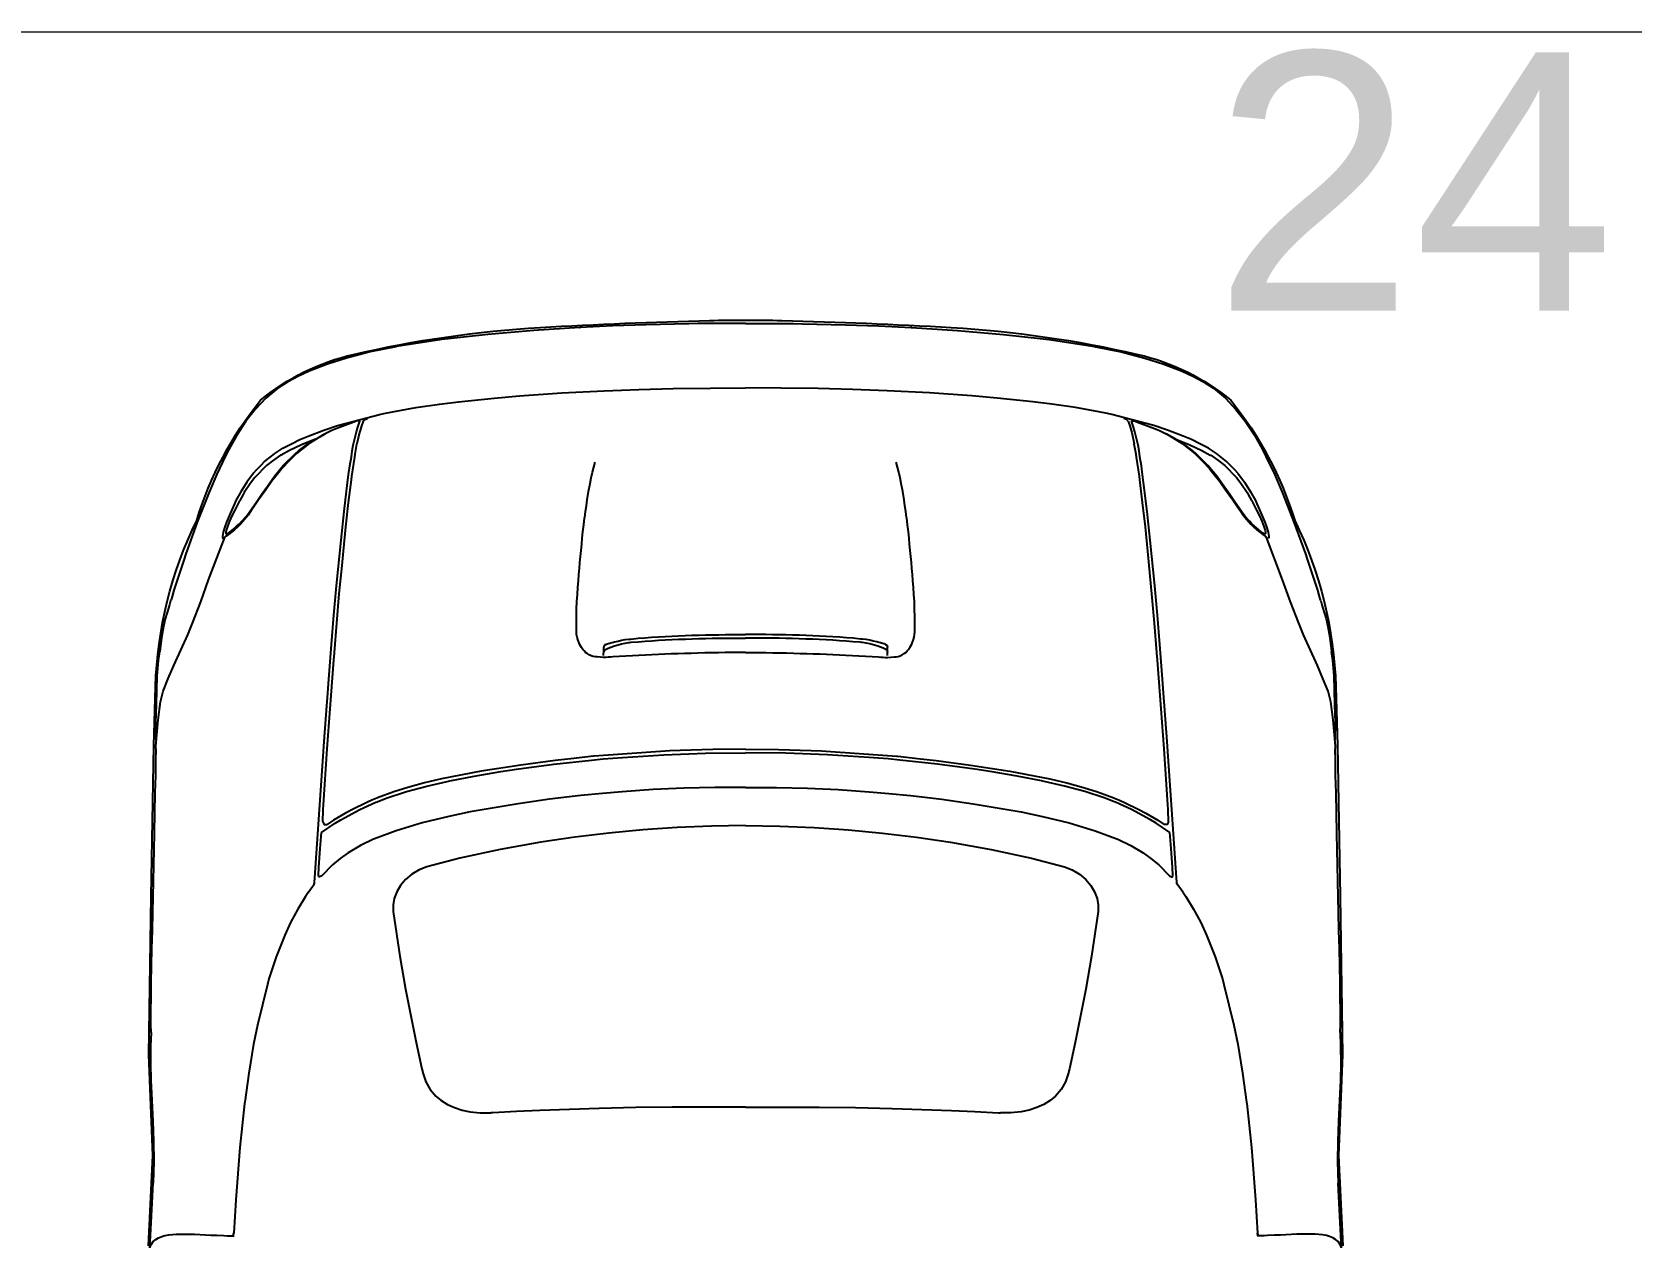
# Model space of a CAD drawing. Header units: inches. Extents: x 13 to 261, y -112 to -47.
# Drawn here: x 21.486 to 23.713, y -80.405 to -78.727 of the extents above; entities that cross this region are included whole.
import ezdxf

# ---------------------------------------------------------------- set-up
doc = ezdxf.new("R2010")
doc.units = ezdxf.units.IN
doc.header["$MEASUREMENT"] = 0
doc.layers.add('CAJONES', color=3, linetype='Continuous', lineweight=20)
doc.layers.add('TEXTOS', color=124, linetype='Continuous', lineweight=30)
doc.layers.add('CONTORNO', color=7, linetype='Continuous')
doc.styles.add('TEXTOS', font='ARIALUNI.TTF', dxfattribs={"height": 0.36})

msp = doc.modelspace()

# ---------------------------------------------------------------- linework, layer by layer
for p, q in [((21.942, -79.2703), (21.942, -79.2701)), ((23.0176, -79.2703), (23.0176, -79.2701)), ((21.9384, -79.3007), (21.9384, -79.3003)), ((23.0212, -79.3007), (23.0212, -79.3003)), ((21.6788, -79.5189), (21.6794, -79.5175)), ((23.2808, -79.5189), (23.2802, -79.5175)), ((22.2822, -79.5877), (22.2822, -79.5835)), ((22.6774, -79.5877), (22.6774, -79.5835)), ((22.282, -79.5951), (22.2822, -79.5877)), ((22.6776, -79.5951), (22.6774, -79.5877)), ((21.8794, -79.9113), (21.8918, -79.7289)), ((23.0802, -79.9113), (23.0678, -79.7289)), ((21.7666, -80.4033), (21.7668, -80.3995)), ((23.193, -80.4033), (23.1928, -80.3995))]:
    msp.add_line(p, q)
for points in [[(22.4136, -79.1329), (22.4006, -79.1331), (22.3408, -79.1345), (22.2948, -79.1361), (22.2488, -79.1383), (22.2488, -79.1383), (22.2486, -79.1383), (22.1846, -79.1425), (22.1208, -79.1479), (22.0652, -79.1539), (22.0568, -79.1549), (21.9934, -79.1649), (21.9924, -79.1651), (21.9568, -79.1723), (21.95, -79.1739), (21.9236, -79.1809), (21.8974, -79.1893), (21.872, -79.1989), (21.8568, -79.2059), (21.8422, -79.2139), (21.8282, -79.2229), (21.8112, -79.2369), (21.7968, -79.2523), (21.7838, -79.2689), (21.7712, -79.2883), (21.76, -79.3083), (21.755, -79.3179), (21.7432, -79.3427), (21.7324, -79.3677), (21.716, -79.4093), (21.7, -79.4537), (21.697, -79.4625), (21.6834, -79.5041), (21.6808, -79.5127), (21.6794, -79.5175)], [(22.4798, -79.1327), (22.4354, -79.1327), (22.4136, -79.1329)], [(22.4798, -79.1327), (22.5242, -79.1327), (22.546, -79.1329)], [(22.546, -79.1329), (22.559, -79.1331), (22.6188, -79.1345), (22.6648, -79.1361), (22.7108, -79.1383), (22.7108, -79.1383), (22.711, -79.1383), (22.775, -79.1425), (22.8388, -79.1479), (22.8944, -79.1539), (22.9028, -79.1549), (22.9662, -79.1649), (22.9672, -79.1651), (23.0028, -79.1723), (23.0096, -79.1739), (23.036, -79.1809), (23.0622, -79.1893), (23.0876, -79.1989), (23.1028, -79.2059), (23.1174, -79.2139), (23.1314, -79.2229), (23.1484, -79.2369), (23.1628, -79.2523), (23.1758, -79.2689), (23.1884, -79.2883), (23.1996, -79.3083), (23.2046, -79.3179), (23.2164, -79.3427), (23.2272, -79.3677), (23.2436, -79.4093), (23.2596, -79.4537), (23.2626, -79.4625), (23.2762, -79.5041), (23.2788, -79.5127), (23.2802, -79.5175)], [(21.9236, -79.2713), (21.9698, -79.2595), (21.9756, -79.2583), (21.9878, -79.2557), (22.0204, -79.2497), (22.0532, -79.2451), (22.0798, -79.2417), (22.1296, -79.2365), (22.1648, -79.2333), (22.2238, -79.2291), (22.2828, -79.2263), (22.3308, -79.2245), (22.3788, -79.2231), (22.4306, -79.2227), (22.4798, -79.2225)], [(23.036, -79.2713), (22.9898, -79.2595), (22.984, -79.2583), (22.9718, -79.2557), (22.9392, -79.2497), (22.9064, -79.2451), (22.8798, -79.2417), (22.83, -79.2365), (22.7948, -79.2333), (22.7358, -79.2291), (22.6768, -79.2263), (22.6288, -79.2245), (22.5808, -79.2231), (22.529, -79.2227), (22.4798, -79.2225)], [(21.9388, -79.2685), (21.9318, -79.2709), (21.9214, -79.2747), (21.9064, -79.2805), (21.9024, -79.2823), (21.8912, -79.2877), (21.8716, -79.2997), (21.8542, -79.3137), (21.8438, -79.3239), (21.8338, -79.3345), (21.8312, -79.3377), (21.8192, -79.3529), (21.8112, -79.3643), (21.8014, -79.3783), (21.7956, -79.3865), (21.7914, -79.3927), (21.7912, -79.3933), (21.7866, -79.3997), (21.7818, -79.4059), (21.7762, -79.4121), (21.7724, -79.4157), (21.7678, -79.4199), (21.7592, -79.4267), (21.7562, -79.4287), (21.7554, -79.4293), (21.7548, -79.4295)], [(21.7944, -79.3411), (21.7982, -79.3365), (21.7996, -79.3351), (21.8048, -79.3299), (21.8098, -79.3251), (21.8192, -79.3175), (21.824, -79.3139), (21.8352, -79.3065), (21.847, -79.3001), (21.859, -79.2943), (21.8702, -79.2895), (21.8924, -79.2813), (21.9112, -79.2749), (21.9236, -79.2713)], [(21.8918, -79.7289), (21.8928, -79.7147), (21.8964, -79.6653), (21.8972, -79.6537), (21.8992, -79.6281), (21.903, -79.5799), (21.9062, -79.5389), (21.91, -79.4981), (21.9162, -79.4345), (21.9206, -79.3945), (21.9254, -79.3541), (21.9268, -79.3437), (21.9286, -79.3309), (21.9306, -79.3183), (21.9318, -79.3101), (21.9332, -79.3021), (21.9376, -79.2837), (21.9396, -79.2769), (21.942, -79.2703)], [(21.9472, -79.2687), (21.9466, -79.2703), (21.9448, -79.2753), (21.9426, -79.2819), (21.9418, -79.2847), (21.9384, -79.3003)], [(21.942, -79.2701), (21.9422, -79.2691), (21.9416, -79.2685), (21.9388, -79.2685)], [(21.9472, -79.2687), (21.9494, -79.2665), (21.953, -79.2649)], [(23.0124, -79.2687), (23.0102, -79.2665), (23.0066, -79.2649)], [(23.0124, -79.2687), (23.013, -79.2703), (23.0148, -79.2753), (23.017, -79.2819), (23.0178, -79.2847), (23.0212, -79.3003)], [(23.0176, -79.2701), (23.0174, -79.2691), (23.018, -79.2685), (23.0208, -79.2685)], [(23.0678, -79.7289), (23.0668, -79.7147), (23.0632, -79.6653), (23.0624, -79.6537), (23.0604, -79.6281), (23.0566, -79.5799), (23.0534, -79.5389), (23.0496, -79.4981), (23.0434, -79.4345), (23.039, -79.3945), (23.0342, -79.3541), (23.0328, -79.3437), (23.031, -79.3309), (23.029, -79.3183), (23.0278, -79.3101), (23.0264, -79.3021), (23.022, -79.2837), (23.02, -79.2769), (23.0176, -79.2703)], [(23.0208, -79.2685), (23.0278, -79.2709), (23.0382, -79.2747), (23.0532, -79.2805), (23.0572, -79.2823), (23.0684, -79.2877), (23.088, -79.2997), (23.1054, -79.3137), (23.1158, -79.3239), (23.1258, -79.3345), (23.1284, -79.3377), (23.1404, -79.3529), (23.1484, -79.3643), (23.1582, -79.3783), (23.164, -79.3865), (23.1682, -79.3927), (23.1684, -79.3933), (23.173, -79.3997), (23.1778, -79.4059), (23.1834, -79.4121), (23.1872, -79.4157), (23.1918, -79.4199), (23.2004, -79.4267), (23.2034, -79.4287), (23.2042, -79.4293), (23.2048, -79.4295)], [(23.1652, -79.3411), (23.1614, -79.3365), (23.16, -79.3351), (23.1548, -79.3299), (23.1498, -79.3251), (23.1404, -79.3175), (23.1356, -79.3139), (23.1244, -79.3065), (23.1126, -79.3001), (23.1006, -79.2943), (23.0894, -79.2895), (23.0672, -79.2813), (23.0484, -79.2749), (23.036, -79.2713)], [(21.8804, -79.2939), (21.8612, -79.3015), (21.8442, -79.3095), (21.8326, -79.3159), (21.832, -79.3161), (21.822, -79.3229), (21.8124, -79.3305), (21.796, -79.3473), (21.79, -79.3549), (21.7812, -79.3683), (21.7798, -79.3707), (21.7774, -79.3749), (21.775, -79.3793), (21.7748, -79.3797), (21.7676, -79.3935), (21.7642, -79.4005), (21.761, -79.4079), (21.758, -79.4155), (21.7562, -79.4209), (21.7556, -79.4235), (21.7558, -79.4251), (21.7566, -79.4259), (21.7582, -79.4253), (21.759, -79.4247), (21.7618, -79.4227), (21.765, -79.4201), (21.7708, -79.4151), (21.775, -79.4111), (21.7782, -79.4079), (21.784, -79.4013), (21.7882, -79.3959), (21.7926, -79.3897), (21.799, -79.3805), (21.8054, -79.3709), (21.8122, -79.3611), (21.8126, -79.3605), (21.8236, -79.3453), (21.8358, -79.3307), (21.8522, -79.3141), (21.857, -79.3101), (21.872, -79.2989), (21.8942, -79.2863)], [(23.0792, -79.2939), (23.0984, -79.3015), (23.1154, -79.3095), (23.127, -79.3159), (23.1276, -79.3161), (23.1376, -79.3229), (23.1472, -79.3305), (23.1636, -79.3473), (23.1696, -79.3549), (23.1784, -79.3683), (23.1798, -79.3707), (23.1822, -79.3749), (23.1846, -79.3793), (23.1848, -79.3797), (23.192, -79.3935), (23.1954, -79.4005), (23.1986, -79.4079), (23.2016, -79.4155), (23.2034, -79.4209), (23.204, -79.4235), (23.2038, -79.4251), (23.203, -79.4259), (23.2014, -79.4253), (23.2006, -79.4247), (23.1978, -79.4227), (23.1946, -79.4201), (23.1888, -79.4151), (23.1846, -79.4111), (23.1814, -79.4079), (23.1756, -79.4013), (23.1714, -79.3959), (23.167, -79.3897), (23.1606, -79.3805), (23.1542, -79.3709), (23.1474, -79.3611), (23.147, -79.3605), (23.136, -79.3453), (23.1238, -79.3307), (23.1074, -79.3141), (23.1026, -79.3101), (23.0876, -79.2989), (23.0654, -79.2863)], [(21.8906, -79.8267), (21.8914, -79.8097), (21.8918, -79.8029), (21.897, -79.7249), (21.9024, -79.6509), (21.9062, -79.6017), (21.907, -79.5919), (21.907, -79.5907), (21.9102, -79.5499), (21.9138, -79.5093), (21.9176, -79.4699), (21.9196, -79.4499), (21.923, -79.4157), (21.9268, -79.3819), (21.9268, -79.3819), (21.9308, -79.3503), (21.9314, -79.3453), (21.9352, -79.3191), (21.936, -79.3149), (21.9384, -79.3007)], [(23.069, -79.8267), (23.0682, -79.8097), (23.0678, -79.8029), (23.0626, -79.7249), (23.0572, -79.6509), (23.0534, -79.6017), (23.0526, -79.5919), (23.0526, -79.5907), (23.0494, -79.5499), (23.0458, -79.5093), (23.042, -79.4699), (23.04, -79.4499), (23.0366, -79.4157), (23.0328, -79.3819), (23.0328, -79.3819), (23.0288, -79.3503), (23.0282, -79.3453), (23.0244, -79.3191), (23.0236, -79.3149), (23.0212, -79.3007)], [(22.4798, -79.5909), (22.4704, -79.5909), (22.4608, -79.5911), (22.4514, -79.5911), (22.4418, -79.5913), (22.4322, -79.5913), (22.4228, -79.5915), (22.4132, -79.5917), (22.4038, -79.5921), (22.3946, -79.5923), (22.3856, -79.5927), (22.3764, -79.5929), (22.3674, -79.5933), (22.3584, -79.5937), (22.3492, -79.5941), (22.3402, -79.5945), (22.3312, -79.5949), (22.322, -79.5955), (22.313, -79.5959), (22.3038, -79.5965), (22.2948, -79.5971), (22.2916, -79.5973), (22.2884, -79.5975), (22.2852, -79.5977), (22.282, -79.5977), (22.2774, -79.5975), (22.2728, -79.5971), (22.27, -79.5967), (22.2672, -79.5963), (22.2644, -79.5953), (22.2616, -79.5941), (22.259, -79.5925), (22.2568, -79.5907), (22.2548, -79.5887), (22.253, -79.5865), (22.2512, -79.5841), (22.2498, -79.5817), (22.2484, -79.5791), (22.2472, -79.5763), (22.246, -79.5729), (22.2452, -79.5695), (22.2444, -79.5659), (22.2442, -79.5625), (22.2442, -79.5519), (22.2442, -79.5411), (22.2444, -79.5305), (22.2448, -79.5199), (22.2454, -79.5101), (22.246, -79.5003), (22.2468, -79.4907), (22.2474, -79.4823), (22.2482, -79.4739), (22.249, -79.4655), (22.2498, -79.4571), (22.2506, -79.4487), (22.2514, -79.4401), (22.2522, -79.4315), (22.253, -79.4229), (22.2542, -79.4131), (22.2554, -79.4035), (22.2556, -79.4029), (22.2568, -79.3947), (22.258, -79.3865), (22.259, -79.3783), (22.2608, -79.3669), (22.263, -79.3557), (22.2646, -79.3477), (22.2666, -79.3399), (22.2702, -79.3257)], [(22.4798, -79.5909), (22.4892, -79.5909), (22.4988, -79.5911), (22.5082, -79.5911), (22.5178, -79.5913), (22.5274, -79.5913), (22.5368, -79.5915), (22.5464, -79.5917), (22.5558, -79.5921), (22.565, -79.5923), (22.574, -79.5927), (22.5832, -79.5929), (22.5922, -79.5933), (22.6012, -79.5937), (22.6104, -79.5941), (22.6194, -79.5945), (22.6284, -79.5949), (22.6376, -79.5955), (22.6466, -79.5959), (22.6558, -79.5965), (22.6648, -79.5971), (22.668, -79.5973), (22.6712, -79.5975), (22.6744, -79.5977), (22.6776, -79.5977), (22.6822, -79.5975), (22.6868, -79.5971), (22.6896, -79.5967), (22.6924, -79.5963), (22.6952, -79.5953), (22.698, -79.5941), (22.7006, -79.5925), (22.7028, -79.5907), (22.7048, -79.5887), (22.7066, -79.5865), (22.7084, -79.5841), (22.7098, -79.5817), (22.7112, -79.5791), (22.7124, -79.5763), (22.7136, -79.5729), (22.7144, -79.5695), (22.7152, -79.5659), (22.7154, -79.5625), (22.7154, -79.5519), (22.7154, -79.5411), (22.7152, -79.5305), (22.7148, -79.5199), (22.7142, -79.5101), (22.7136, -79.5003), (22.7128, -79.4907), (22.7122, -79.4823), (22.7114, -79.4739), (22.7106, -79.4655), (22.7098, -79.4571), (22.709, -79.4487), (22.7082, -79.4401), (22.7074, -79.4315), (22.7066, -79.4229), (22.7054, -79.4131), (22.7042, -79.4035), (22.704, -79.4029), (22.7028, -79.3947), (22.7016, -79.3865), (22.7006, -79.3783), (22.6988, -79.3669), (22.6966, -79.3557), (22.695, -79.3477), (22.693, -79.3399), (22.6894, -79.3257)], [(21.7944, -79.3411), (21.7848, -79.3537), (21.7764, -79.3671), (21.7698, -79.3793), (21.7678, -79.3837), (21.762, -79.3963), (21.7566, -79.4093), (21.7566, -79.4095), (21.7542, -79.4161), (21.752, -79.4235), (21.751, -79.4295)], [(23.1652, -79.3411), (23.1748, -79.3537), (23.1832, -79.3671), (23.1898, -79.3793), (23.1918, -79.3837), (23.1976, -79.3963), (23.203, -79.4093), (23.203, -79.4095), (23.2054, -79.4161), (23.2076, -79.4235), (23.2086, -79.4295)], [(21.6582, -79.7211), (21.6614, -79.6847), (21.6646, -79.6595), (21.6684, -79.6449), (21.6756, -79.6269), (21.6834, -79.6091), (21.7028, -79.5661), (21.7094, -79.5501), (21.7208, -79.5201), (21.7318, -79.4899), (21.7548, -79.4295)], [(21.751, -79.4295), (21.751, -79.4295), (21.7512, -79.4313), (21.7522, -79.4317)], [(23.3014, -79.7211), (23.2982, -79.6847), (23.295, -79.6595), (23.2912, -79.6449), (23.284, -79.6269), (23.2762, -79.6091), (23.2568, -79.5661), (23.2502, -79.5501), (23.2388, -79.5201), (23.2278, -79.4899), (23.2048, -79.4295)], [(23.2086, -79.4295), (23.2086, -79.4295), (23.2084, -79.4313), (23.2074, -79.4317)], [(21.6788, -79.5189), (21.6772, -79.5245), (21.6744, -79.5337), (21.6736, -79.5367), (21.6714, -79.5439), (21.669, -79.5547), (21.667, -79.5647), (21.666, -79.5711), (21.6636, -79.5897)], [(23.2808, -79.5189), (23.2824, -79.5245), (23.2852, -79.5337), (23.286, -79.5367), (23.2882, -79.5439), (23.2906, -79.5547), (23.2926, -79.5647), (23.2936, -79.5711), (23.296, -79.5897)], [(22.2848, -79.5797), (22.2828, -79.5811), (22.2822, -79.5835)], [(22.2844, -79.5867), (22.2872, -79.5853), (22.2904, -79.5839), (22.2922, -79.5833), (22.2956, -79.5821), (22.2972, -79.5815), (22.3022, -79.5801), (22.307, -79.5789), (22.312, -79.5779), (22.317, -79.5771), (22.3182, -79.5769), (22.3204, -79.5767), (22.3306, -79.5759), (22.34, -79.5751), (22.3492, -79.5745), (22.3586, -79.5739), (22.3678, -79.5733), (22.3772, -79.5729), (22.3864, -79.5725), (22.3958, -79.5721), (22.4052, -79.5717), (22.4144, -79.5715), (22.4238, -79.5713), (22.4332, -79.5711), (22.4424, -79.5709), (22.4518, -79.5709), (22.4612, -79.5707), (22.4704, -79.5707), (22.4798, -79.5707)], [(22.2848, -79.5797), (22.287, -79.5789), (22.2904, -79.5779), (22.292, -79.5773), (22.2956, -79.5763), (22.297, -79.5759), (22.302, -79.5749), (22.307, -79.5739), (22.312, -79.5729), (22.317, -79.5723), (22.3182, -79.5723), (22.3198, -79.5721), (22.3302, -79.5711), (22.3394, -79.5703), (22.3488, -79.5697), (22.3582, -79.5691), (22.3676, -79.5685), (22.377, -79.5681), (22.3862, -79.5675), (22.3956, -79.5673), (22.405, -79.5669), (22.4144, -79.5667), (22.4238, -79.5663), (22.433, -79.5663), (22.4424, -79.5661), (22.4518, -79.5659), (22.4612, -79.5659), (22.4704, -79.5659), (22.4798, -79.5659)], [(22.6748, -79.5797), (22.6726, -79.5789), (22.6692, -79.5779), (22.6676, -79.5773), (22.664, -79.5763), (22.6626, -79.5759), (22.6576, -79.5749), (22.6526, -79.5739), (22.6476, -79.5729), (22.6426, -79.5723), (22.6414, -79.5723), (22.6398, -79.5721), (22.6294, -79.5711), (22.6202, -79.5703), (22.6108, -79.5697), (22.6014, -79.5691), (22.592, -79.5685), (22.5826, -79.5681), (22.5734, -79.5675), (22.564, -79.5673), (22.5546, -79.5669), (22.5452, -79.5667), (22.5358, -79.5663), (22.5266, -79.5663), (22.5172, -79.5661), (22.5078, -79.5659), (22.4984, -79.5659), (22.4892, -79.5659), (22.4798, -79.5659)], [(22.6752, -79.5867), (22.6724, -79.5853), (22.6692, -79.5839), (22.6674, -79.5833), (22.664, -79.5821), (22.6624, -79.5815), (22.6574, -79.5801), (22.6526, -79.5789), (22.6476, -79.5779), (22.6426, -79.5771), (22.6414, -79.5769), (22.6392, -79.5767), (22.629, -79.5759), (22.6196, -79.5751), (22.6104, -79.5745), (22.601, -79.5739), (22.5918, -79.5733), (22.5824, -79.5729), (22.5732, -79.5725), (22.5638, -79.5721), (22.5544, -79.5717), (22.5452, -79.5715), (22.5358, -79.5713), (22.5264, -79.5711), (22.5172, -79.5709), (22.5078, -79.5709), (22.4984, -79.5707), (22.4892, -79.5707), (22.4798, -79.5707)], [(22.6748, -79.5797), (22.6768, -79.5811), (22.6774, -79.5835)], [(21.6588, -79.7123), (21.6584, -79.6883), (21.659, -79.6637), (21.6594, -79.6429), (21.66, -79.6239), (21.6608, -79.6125), (21.662, -79.6019), (21.6636, -79.5897)], [(22.2844, -79.5867), (22.2828, -79.5881), (22.2822, -79.5903)], [(22.6752, -79.5867), (22.6768, -79.5881), (22.6774, -79.5903)], [(23.3008, -79.7123), (23.3012, -79.6883), (23.3006, -79.6637), (23.3002, -79.6429), (23.2996, -79.6239), (23.2988, -79.6125), (23.2976, -79.6019), (23.296, -79.5897)], [(21.6516, -80.1202), (21.6514, -80.1087), (21.6514, -80.0901), (21.6516, -80.0709), (21.6518, -80.0509), (21.6522, -80.0271), (21.6528, -80.0029), (21.6534, -79.9781), (21.654, -79.9529), (21.6546, -79.9311), (21.655, -79.9091), (21.6554, -79.8871), (21.6558, -79.8651), (21.6564, -79.8431), (21.657, -79.8135), (21.6574, -79.7871), (21.6576, -79.7733), (21.658, -79.7631), (21.6582, -79.7451), (21.6582, -79.7379), (21.6586, -79.7283), (21.6582, -79.7211)], [(21.6582, -79.7219), (21.6582, -79.7211), (21.6582, -79.7201)], [(21.889, -79.8415), (21.908, -79.8287), (21.9158, -79.8239), (21.9422, -79.8097), (21.9646, -79.7995), (21.9666, -79.7987), (21.9792, -79.7939), (22.0072, -79.7845), (22.0356, -79.7769), (22.0642, -79.7703), (22.0676, -79.7695), (22.1016, -79.7631), (22.139, -79.7567), (22.1608, -79.7535), (22.2128, -79.7465), (22.265, -79.7407), (22.2812, -79.7391), (22.3082, -79.7369), (22.366, -79.7333), (22.4238, -79.7313), (22.4798, -79.7307)], [(22.269, -79.7353), (22.2678, -79.7353), (22.2478, -79.7375), (22.2406, -79.7383), (22.2144, -79.7413), (22.1668, -79.7477), (22.1116, -79.7563), (22.0562, -79.7669), (22.0324, -79.7725), (22.009, -79.7789), (21.9898, -79.7849), (21.9668, -79.7933)], [(22.4798, -79.7257), (22.4342, -79.7261), (22.3886, -79.7273), (22.3742, -79.7279), (22.269, -79.7353)], [(22.4798, -79.7257), (22.5254, -79.7261), (22.571, -79.7273), (22.5854, -79.7279), (22.6906, -79.7353)], [(23.0706, -79.8415), (23.0516, -79.8287), (23.0438, -79.8239), (23.0174, -79.8097), (22.995, -79.7995), (22.993, -79.7987), (22.9804, -79.7939), (22.9524, -79.7845), (22.924, -79.7769), (22.8954, -79.7703), (22.892, -79.7695), (22.858, -79.7631), (22.8206, -79.7567), (22.7988, -79.7535), (22.7468, -79.7465), (22.6946, -79.7407), (22.6784, -79.7391), (22.6514, -79.7369), (22.5936, -79.7333), (22.5358, -79.7313), (22.4798, -79.7307)], [(22.6906, -79.7353), (22.6918, -79.7353), (22.7118, -79.7375), (22.719, -79.7383), (22.7452, -79.7413), (22.7928, -79.7477), (22.848, -79.7563), (22.9034, -79.7669), (22.9272, -79.7725), (22.9506, -79.7789), (22.9698, -79.7849), (22.9928, -79.7933)], [(23.3081, -80.1202), (23.3082, -80.1087), (23.3082, -80.0901), (23.308, -80.0709), (23.3078, -80.0509), (23.3074, -80.0271), (23.3068, -80.0029), (23.3062, -79.9781), (23.3056, -79.9529), (23.305, -79.9311), (23.3046, -79.9091), (23.3042, -79.8871), (23.3038, -79.8651), (23.3032, -79.8431), (23.3026, -79.8135), (23.3022, -79.7871), (23.302, -79.7733), (23.3016, -79.7631), (23.3014, -79.7451), (23.3014, -79.7379), (23.301, -79.7283), (23.3014, -79.7211)], [(23.3014, -79.7219), (23.3014, -79.7211), (23.3014, -79.7201)], [(22.4798, -79.7789), (22.4368, -79.7791), (22.3938, -79.7799), (22.3508, -79.7817), (22.3076, -79.7847), (22.2802, -79.7871), (22.2502, -79.7901), (22.2064, -79.7953), (22.1628, -79.8015), (22.107, -79.8109), (22.0962, -79.8129), (22.0662, -79.8193), (22.0292, -79.8283), (21.9928, -79.8391), (21.9626, -79.8505), (21.9616, -79.8509), (21.9434, -79.8595), (21.9262, -79.8699), (21.9152, -79.8777), (21.9044, -79.8867), (21.8896, -79.9019)], [(22.4798, -79.7789), (22.5228, -79.7791), (22.5658, -79.7799), (22.6088, -79.7817), (22.652, -79.7847), (22.6794, -79.7871), (22.7094, -79.7901), (22.7532, -79.7953), (22.7968, -79.8015), (22.8526, -79.8109), (22.8634, -79.8129), (22.8934, -79.8193), (22.9304, -79.8283), (22.9668, -79.8391), (22.997, -79.8505), (22.998, -79.8509), (23.0162, -79.8595), (23.0334, -79.8699), (23.0444, -79.8777), (23.0552, -79.8867), (23.07, -79.9019)], [(21.9668, -79.7933), (21.9662, -79.7937), (21.9592, -79.7965), (21.952, -79.7997), (21.932, -79.8093), (21.9222, -79.8147), (21.9058, -79.8243), (21.8968, -79.8303)], [(22.9928, -79.7933), (22.9934, -79.7937), (23.0004, -79.7965), (23.0076, -79.7997), (23.0276, -79.8093), (23.0374, -79.8147), (23.0538, -79.8243), (23.0628, -79.8303)], [(21.8906, -79.8267), (21.8926, -79.8305), (21.8968, -79.8303)], [(23.069, -79.8267), (23.067, -79.8305), (23.0628, -79.8303)], [(21.8846, -79.9011), (21.8852, -79.8903), (21.8872, -79.8637), (21.889, -79.8415)], [(22.4798, -79.8319), (22.432, -79.8329), (22.3844, -79.8347), (22.3366, -79.8379), (22.2892, -79.8423), (22.2418, -79.8481), (22.1946, -79.8551), (22.138, -79.8653), (22.0816, -79.8775), (22.0356, -79.8893)], [(22.4798, -79.8319), (22.5276, -79.8329), (22.5752, -79.8347), (22.623, -79.8379), (22.6704, -79.8423), (22.7178, -79.8481), (22.765, -79.8551), (22.8216, -79.8653), (22.878, -79.8775), (22.924, -79.8893)], [(23.075, -79.9011), (23.0744, -79.8903), (23.0724, -79.8637), (23.0706, -79.8415)], [(22.0356, -79.8893), (22.0248, -79.8935), (22.0146, -79.8995), (22.006, -79.9069), (21.9988, -79.9155), (21.9938, -79.9243), (21.9904, -79.9333), (21.9888, -79.9425), (21.989, -79.9515)], [(22.924, -79.8893), (22.9348, -79.8935), (22.945, -79.8995), (22.9536, -79.9069), (22.9608, -79.9155), (22.9658, -79.9243), (22.9692, -79.9333), (22.9708, -79.9425), (22.9706, -79.9515)], [(21.8704, -79.9253), (21.8788, -79.9133), (21.8792, -79.9123), (21.8794, -79.9113)], [(21.8896, -79.9019), (21.8864, -79.9035), (21.8852, -79.9031), (21.8846, -79.9011)], [(23.07, -79.9019), (23.0732, -79.9035), (23.0744, -79.9031), (23.075, -79.9011)], [(23.0892, -79.9253), (23.0808, -79.9133), (23.0804, -79.9123), (23.0802, -79.9113)], [(21.8704, -79.9253), (21.8666, -79.9307), (21.8558, -79.9485), (21.846, -79.9669), (21.838, -79.9843), (21.826, -80.0145), (21.8158, -80.0453), (21.8136, -80.0531), (21.7996, -80.1099), (21.7942, -80.1365), (21.7876, -80.1765), (21.782, -80.2169), (21.7816, -80.2191), (21.7752, -80.2803), (21.7696, -80.3529), (21.7668, -80.3995)], [(23.0892, -79.9253), (23.093, -79.9307), (23.1038, -79.9485), (23.1136, -79.9669), (23.1216, -79.9843), (23.1336, -80.0145), (23.1438, -80.0453), (23.146, -80.0531), (23.16, -80.1099), (23.1654, -80.1365), (23.172, -80.1765), (23.1776, -80.2169), (23.178, -80.2191), (23.1844, -80.2803), (23.19, -80.3529), (23.1928, -80.3995)], [(21.989, -79.9515), (21.998, -80.0139), (22.006, -80.0595), (22.0132, -80.0969), (22.0208, -80.1339), (22.0288, -80.1705), (22.0304, -80.1775)], [(22.9706, -79.9515), (22.9616, -80.0139), (22.9536, -80.0595), (22.9464, -80.0969), (22.9388, -80.1339), (22.9308, -80.1705), (22.9292, -80.1775)], [(21.6516, -80.1202), (21.651, -80.1389), (21.6508, -80.1635), (21.6512, -80.1863), (21.6516, -80.1957), (21.654, -80.2433), (21.655, -80.2715), (21.6552, -80.2997), (21.6544, -80.3297)], [(23.3081, -80.1202), (23.3086, -80.1389), (23.3088, -80.1635), (23.3084, -80.1863), (23.308, -80.1957), (23.3056, -80.2433), (23.3046, -80.2715), (23.3044, -80.2997), (23.3052, -80.3297)], [(22.0304, -80.1775), (22.0342, -80.1889), (22.0402, -80.1993), (22.0482, -80.2085), (22.0558, -80.2149), (22.0646, -80.2203), (22.0744, -80.2247), (22.085, -80.2281), (22.0962, -80.2305), (22.1102, -80.2321), (22.1248, -80.2319)], [(22.9292, -80.1775), (22.9254, -80.1889), (22.9194, -80.1993), (22.9114, -80.2085), (22.9038, -80.2149), (22.895, -80.2203), (22.8852, -80.2247), (22.8746, -80.2281), (22.8634, -80.2305), (22.8494, -80.2321), (22.8348, -80.2319)], [(22.4798, -80.2239), (22.4288, -80.2239), (22.3776, -80.2241), (22.3266, -80.2247), (22.2756, -80.2259), (22.2344, -80.2271), (22.1932, -80.2285), (22.1604, -80.2301), (22.1274, -80.2317), (22.1248, -80.2319)], [(22.4798, -80.2239), (22.5308, -80.2239), (22.582, -80.2241), (22.633, -80.2247), (22.684, -80.2259), (22.7252, -80.2271), (22.7664, -80.2285), (22.7992, -80.2301), (22.8322, -80.2317), (22.8348, -80.2319)], [(21.6498, -80.4209), (21.6536, -80.3483), (21.6544, -80.3297)], [(23.3098, -80.4209), (23.306, -80.3483), (23.3052, -80.3297)], [(21.6498, -80.4209), (21.65, -80.4197), (21.6504, -80.4185), (21.6522, -80.4147), (21.6546, -80.4113), (21.658, -80.4083), (21.6618, -80.4061), (21.6664, -80.4041), (21.6706, -80.4029), (21.6762, -80.4017), (21.6864, -80.4009), (21.6986, -80.4007), (21.7052, -80.4009), (21.7122, -80.4011), (21.7272, -80.4017), (21.7348, -80.4021), (21.7386, -80.4023), (21.743, -80.4025), (21.753, -80.4029), (21.7574, -80.4031), (21.7648, -80.4033), (21.7674, -80.4031)], [(21.7648, -80.4033), (21.7654, -80.4029), (21.7664, -80.4015), (21.7666, -80.4007), (21.7668, -80.3995)], [(21.7648, -80.4033), (21.766, -80.4033), (21.7666, -80.4033)], [(23.3098, -80.4209), (23.3096, -80.4197), (23.3092, -80.4185), (23.3074, -80.4147), (23.305, -80.4113), (23.3016, -80.4083), (23.2978, -80.4061), (23.2932, -80.4041), (23.289, -80.4029), (23.2834, -80.4017), (23.2732, -80.4009), (23.261, -80.4007), (23.2544, -80.4009), (23.2474, -80.4011), (23.2324, -80.4017), (23.2248, -80.4021), (23.221, -80.4023), (23.2166, -80.4025), (23.2066, -80.4029), (23.2022, -80.4031), (23.1948, -80.4033), (23.1922, -80.4031)], [(23.1948, -80.4033), (23.1942, -80.4029), (23.1932, -80.4015), (23.193, -80.4007), (23.1928, -80.3995)], [(23.1948, -80.4033), (23.1936, -80.4033), (23.193, -80.4033)]]:
    msp.add_lwpolyline(points)
for p in [(22.2486, -79.1383), (22.711, -79.1383)]:
    msp.add_point(p)
at = {"layer": 'CAJONES'}
msp.add_line((18.9507, -78.7268), (28.5507, -78.7268), dxfattribs=at)
at = {"layer": 'CONTORNO'}
msp.add_lwpolyline([(21.648, -80.4173), (21.6539, -80.2915), (21.6485, -80.1511), (21.6517, -79.9305), (21.6555, -79.7206), (21.6577, -79.6385, -0.106077), (21.7151, -79.4071, -0.095583), (21.804, -79.2397, -0.117633), (21.9334, -79.1758, -0.042133), (22.1935, -79.1383, -0.008505), (22.4296, -79.1285, -0.009992), (22.4798, -79.1282, -0.009992), (22.5301, -79.1285, -0.008505), (22.7662, -79.1383, -0.042133), (23.0262, -79.1758, -0.117633), (23.1556, -79.2397, -0.095583), (23.2446, -79.4071, -0.106077), (23.302, -79.6385), (23.3041, -79.7206), (23.3079, -79.9305), (23.3111, -80.1511), (23.3058, -80.2915), (23.3116, -80.4173)], format="xyb", dxfattribs=at)

# ---------------------------------------------------------------- texts
at = {"layer": 'TEXTOS', "style": 'TEXTOS'}
msp.add_text('24', height=0.36, dxfattribs=at).set_placement((23.1309, -79.1151))

doc.saveas('drawing.dxf')
